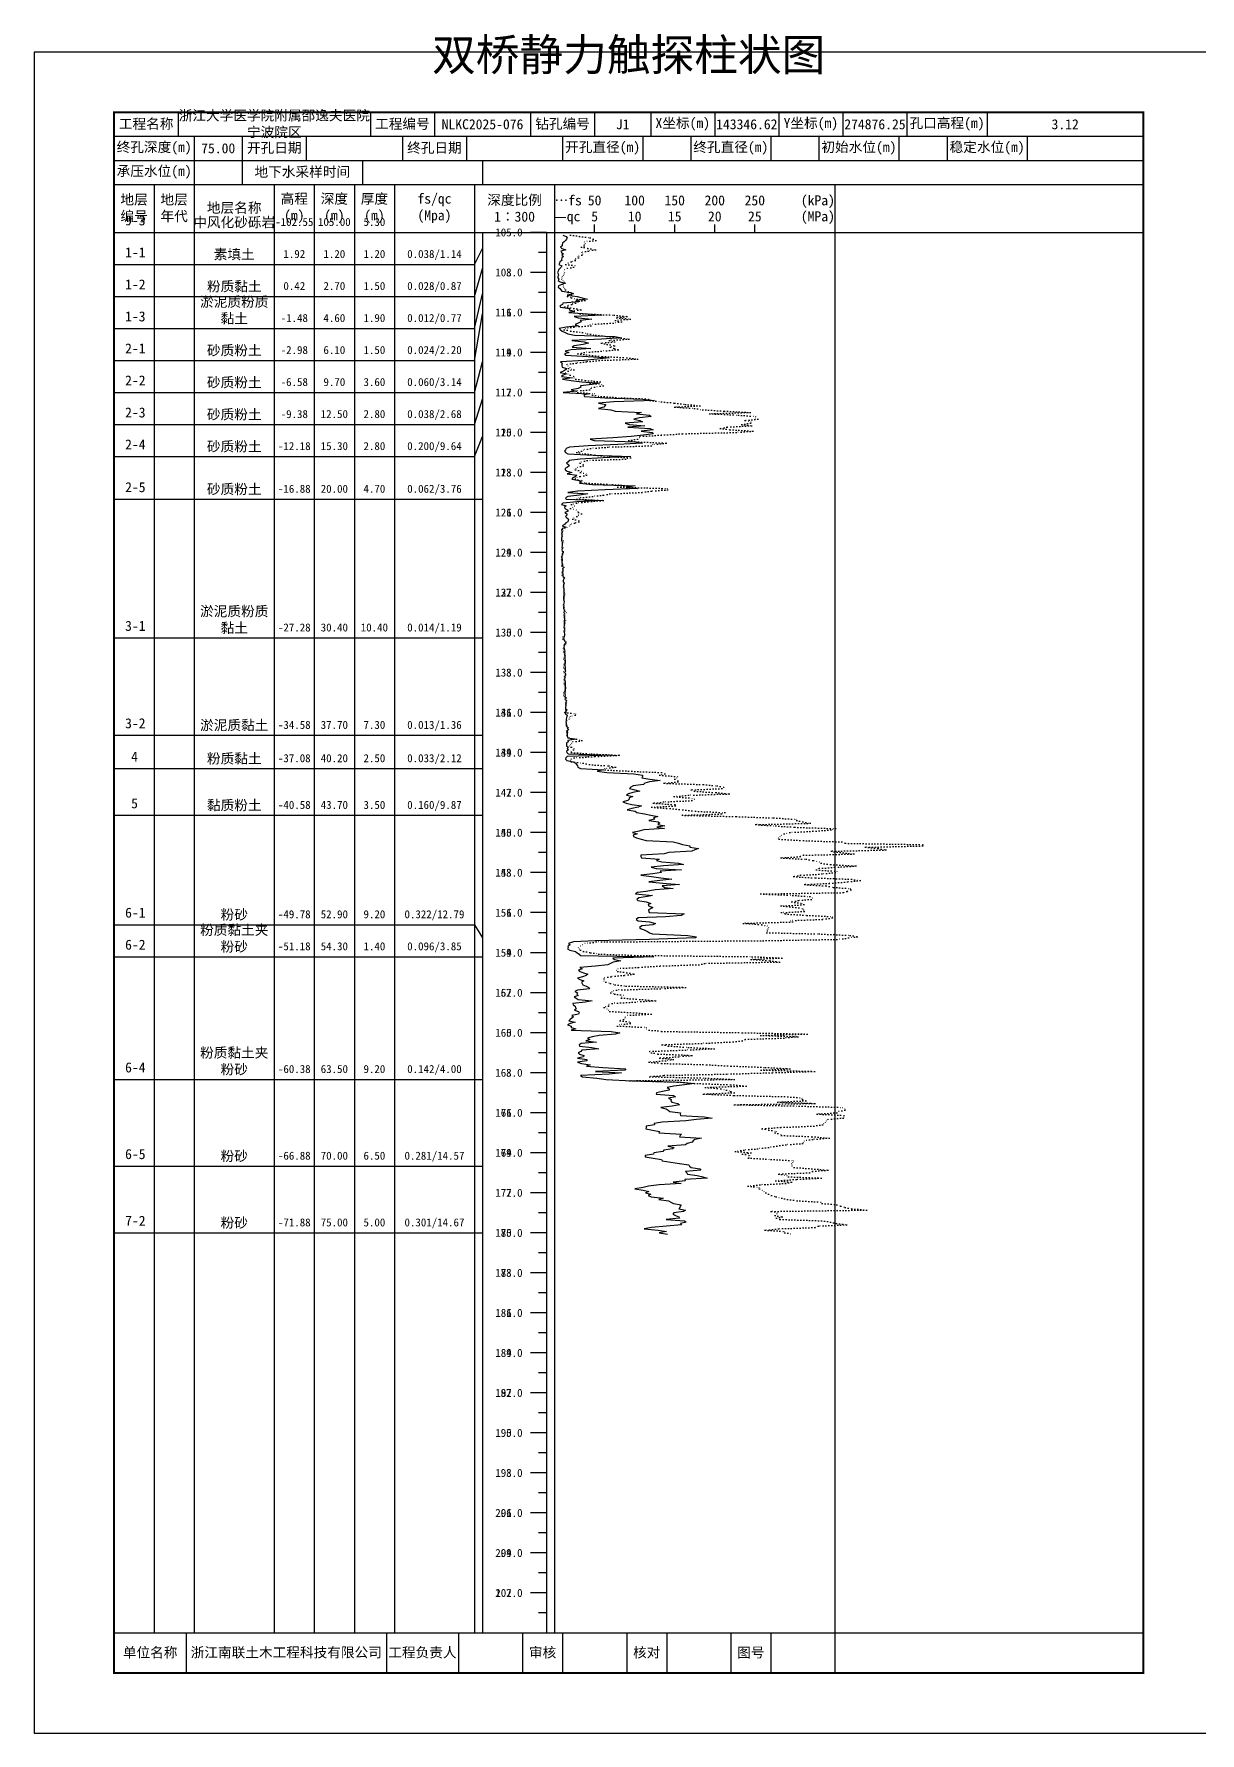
# Model space of a CAD drawing. Extents: x 297 to 65340, y 0 to 425.
# Drawn here: x 297 to 588.2, y 0 to 424.6 of the extents above; entities that cross this region are included whole.
import ezdxf
from ezdxf.enums import TextEntityAlignment as Align

# ---------------------------------------------------------------- set-up
doc = ezdxf.new("R2010")
doc.units = 0
doc.linetypes.add('DOT', pattern=[6.35, 0, -6.35])
doc.layers.add('FRAME', color=7, linetype='CONTINUOUS')
doc.layers.add('STRATUM', color=7, linetype='CONTINUOUS')
doc.styles.add('ST', font='')
doc.styles.get('ST').set_extended_font_data('SimSun')

msp = doc.modelspace()

# ---------------------------------------------------------------- linework, layer by layer
at = {"layer": 'FRAME', "color": 245, "linetype": 'Continuous'}
msp.add_lwpolyline([(297, 0), (594, 0), (594, 420), (297, 420)], close=True, dxfattribs=at)
at = {"layer": 'FRAME', "linetype": 'Continuous', "const_width": 0.5}
msp.add_lwpolyline([(317, 15), (574, 15), (574, 405), (317, 405)], close=True, dxfattribs=at)
at = {"layer": 'FRAME', "color": 0, "linetype": 'Continuous'}
for points in [[(333, 405), (333, 399)], [(381, 405), (381, 399)], [(397, 405), (397, 399)], [(421, 405), (421, 399)], [(437, 405), (437, 399)], [(451, 405), (451, 399)], [(467, 405), (467, 399)], [(483, 405), (483, 399)], [(499, 405), (499, 399)], [(515, 405), (515, 399)], [(535, 405), (535, 399)], [(574, 405), (574, 399)], [(317, 399), (574, 399)], [(337, 399), (337, 393)], [(349, 399), (349, 393)], [(365, 399), (365, 393)], [(389, 399), (389, 393)], [(405, 399), (405, 393)], [(429, 399), (429, 393)], [(449, 399), (449, 393)], [(461, 399), (461, 393)], [(481, 399), (481, 393)], [(493, 399), (493, 393)], [(513, 399), (513, 393)], [(525, 399), (525, 393)], [(545, 399), (545, 393)], [(574, 399), (574, 393)], [(317, 393), (574, 393)], [(337, 393), (337, 387)], [(349, 393), (349, 387)], [(379, 393), (379, 387)], [(409, 393), (409, 387)], [(317, 387), (574, 387)], [(327, 387), (327, 25)], [(337, 387), (337, 25)], [(357, 387), (357, 25)], [(367, 387), (367, 25)], [(377, 387), (377, 25)], [(387, 387), (387, 25)], [(407, 387), (407, 25)], [(427, 387), (427, 25)], [(497, 387), (497, 25)], [(317, 375), (574, 375)], [(409, 375), (409, 25)], [(425, 375), (425, 25)], [(437, 375), (437, 377)], [(447, 375), (447, 377)], [(457, 375), (457, 377)], [(467, 375), (467, 377)], [(477, 375), (477, 377)], [(317, 25), (574, 25)], [(335, 25), (335, 15)], [(385, 25), (385, 15)], [(403, 25), (403, 15)], [(419, 25), (419, 15)], [(429, 25), (429, 15)], [(445, 25), (445, 15)], [(455, 25), (455, 15)], [(471, 25), (471, 15)], [(481, 25), (481, 15)], [(497, 25), (497, 15)]]:
    msp.add_lwpolyline(points, dxfattribs=at)
at = {"layer": 'STRATUM', "linetype": 'Continuous'}
for points in [[(317, 375), (327, 375)], [(327, 375), (337, 375)], [(337, 375), (357, 375)], [(357, 375), (367, 375)], [(367, 375), (377, 375)], [(377, 375), (387, 375)], [(387, 375), (407, 375)], [(407, 375), (409, 375)], [(425, 375), (421, 375)], [(429.02, 374.33), (429.9, 374), (430.1, 373.67), (429.94, 373.33), (429.76, 373), (429.36, 372.67), (428.98, 372.33), (428.92, 372), (428.88, 371.67), (428.5, 371.33), (428.82, 371), (429.8, 370.67), (428.52, 370.33), (428.7, 370), (429.2, 369.67), (428.82, 369.33), (429.22, 369), (428.8, 368.67), (428.74, 368.33), (428.84, 368), (428.32, 367.67), (428.26, 367.33), (428.04, 367), (428.8, 366.67), (428.66, 366.33), (428.3, 366), (427.98, 365.67), (427.88, 365.33), (427.76, 365), (427.92, 364.67), (427.98, 364.33), (427.78, 364), (427.78, 363.67), (428.02, 363.33), (427.86, 363), (428.36, 362.67), (429.74, 362.33), (428.8, 362), (427.96, 361.67), (427.88, 361.33), (428.28, 361), (428.56, 360.67), (428.84, 360.33), (431.02, 360), (431.72, 359.67), (430.1, 359.33), (432.64, 359), (433.86, 358.67), (435.18, 358.33), (432.28, 358), (433.04, 357.67), (429.08, 357.33), (428.94, 357), (428.32, 356.67), (428.5, 356.33), (430.78, 356), (430.6, 355.67), (432, 355.33), (430.52, 355), (435.2, 354.67), (438.76, 354.33), (431.88, 354), (432.88, 353.67), (436.26, 353.33), (433.42, 353), (433.66, 352.67), (432.9, 352.33), (432.16, 352), (432.9, 351.67), (429.86, 351.33), (428.14, 351), (428.46, 350.67), (428.9, 350.33), (429.64, 350), (430.32, 349.67), (432, 349.33), (442.04, 349), (443.68, 348.67), (438.7, 348.33), (431.3, 348), (434.36, 347.67), (435.5, 347.33), (434.1, 347), (431.88, 346.67), (431.38, 346.33), (436.02, 346), (431.14, 345.67), (429.68, 345.33), (430.52, 345), (429.48, 344.67), (429.72, 344.33), (435.38, 344), (440.64, 343.67), (437.64, 343.33), (434.36, 343), (428.5, 342.67), (428.9, 342.33), (428.78, 342), (428.82, 341.67), (428.9, 341.33), (429.98, 341), (429.76, 340.67), (429.22, 340.33), (428.36, 340), (429.94, 339.67), (429.18, 339.33), (428.74, 339), (431.48, 338.67), (429, 338.33), (431.1, 338), (433.8, 337.67), (438.22, 337.33), (436.4, 337), (433.46, 336.67), (433.54, 336.33), (432.86, 336), (431.16, 335.67), (432.58, 335.33), (429.16, 335), (435.36, 334.67), (434.32, 334.33), (434.5, 334), (439.66, 333.67), (449.04, 333.33), (451.92, 333), (441.7, 332.67), (438, 332.33), (439.8, 332), (439.58, 331.67), (439.32, 331.33), (437.98, 331), (441.06, 330.67), (442.12, 330.33), (448.58, 330), (447.46, 329.67), (450.74, 329.33), (451.1, 329), (448.18, 328.67), (446.8, 328.33), (448.28, 328), (448.92, 327.67), (444.64, 327.33), (445.62, 327), (449.54, 326.67), (445.28, 326.33), (450.76, 326), (451.58, 325.67), (448.6, 325.33), (451.36, 325), (451.6, 324.67), (449.1, 324.33), (446.1, 324), (441.56, 323.67), (435.88, 323.33), (436.92, 323), (447.2, 322.67), (448.94, 322.33), (442.76, 322), (435.36, 321.67), (430.76, 321.33), (429.88, 321), (429.72, 320.67), (429.5, 320.33), (429.76, 320), (430.28, 319.67), (436.64, 319.33), (446.06, 319), (439.14, 318.67), (433.36, 318.33), (430.66, 318), (430.36, 317.67), (429.94, 317.33), (430.46, 317), (430.66, 316.67), (430.2, 316.33), (429.64, 316), (429.6, 315.67), (430.12, 315.33), (431.28, 315), (430.16, 314.67), (432.56, 314.33), (432.2, 314), (431.56, 313.67), (431.34, 313.33), (433.14, 313), (433.52, 312.67), (433.24, 312.33), (436.44, 312), (447.12, 311.67), (445.28, 311.33), (447.68, 311), (439.64, 310.67), (432.78, 310.33), (430.32, 310), (435.3, 309.67), (433.26, 309.33), (430.28, 309), (429.7, 308.67), (429.88, 308.33), (438.98, 308), (432.64, 307.67), (429.04, 307.33), (428.76, 307), (429.9, 306.67), (429.44, 306.33), (429.58, 306), (430.1, 305.67), (430.36, 305.33), (429.56, 305), (430.02, 304.67), (430.08, 304.33), (429.72, 304), (430.02, 303.67), (430.46, 303.33), (430.36, 303), (430.34, 302.67), (429.76, 302.33), (429.48, 302), (428.9, 301.67), (429.84, 301.33), (428.96, 301), (428.74, 300.67), (428.8, 300.33), (428.84, 300), (428.76, 299.67), (428.8, 299.33), (428.82, 299), (428.7, 298.67), (428.72, 298.33), (428.76, 298), (428.9, 297.67), (428.92, 297.33), (428.9, 297), (428.88, 296.67), (428.78, 296.33), (428.88, 296), (428.82, 295.67), (428.92, 295.33), (429.18, 295), (428.86, 294.67), (428.9, 294.33), (428.84, 294), (428.78, 293.67), (428.86, 293.33), (428.86, 293), (428.82, 292.67), (428.86, 292.33), (428.94, 292), (428.94, 291.67), (429.1, 291.33), (429.08, 291), (429.06, 290.67), (429.02, 290.33), (429, 290), (429.04, 289.67), (429.04, 289.33), (429.04, 289), (429.52, 288.67), (429.24, 288.33), (429.16, 288), (429.18, 287.67), (429.36, 287.33), (429.24, 287), (429.22, 286.67), (429.26, 286.33), (429.28, 286), (429.3, 285.67), (429.28, 285.33), (429.34, 285), (429.3, 284.67), (429.3, 284.33), (429.24, 284), (429.22, 283.67), (429.26, 283.33), (429.32, 283), (429.4, 282.67), (429.28, 282.33), (429.22, 282), (429.34, 281.67), (429.24, 281.33), (429.26, 281), (429.38, 280.67), (429.42, 280.33), (429.28, 280), (429.4, 279.67), (429.34, 279.33), (429.36, 279), (429.4, 278.67), (429.44, 278.33), (429.42, 278), (429.42, 277.67), (429.38, 277.33), (429.38, 277), (429.42, 276.67), (429.34, 276.33), (429.4, 276), (429.48, 275.67), (429.34, 275.33), (429.36, 275), (429.44, 274.67), (429.5, 274.33), (429.36, 274), (429.32, 273.67), (429.26, 273.33), (429.44, 273), (429.66, 272.67), (429.76, 272.33), (429.4, 272), (429.38, 271.67), (429.3, 271.33), (429.38, 271), (429.44, 270.67), (429.54, 270.33), (429.48, 270), (429.52, 269.67), (429.48, 269.33), (429.54, 269), (429.52, 268.67), (429.58, 268.33), (429.62, 268), (429.64, 267.67), (429.62, 267.33), (429.58, 267), (429.58, 266.67), (429.66, 266.33), (429.6, 266), (429.64, 265.67), (429.7, 265.33), (429.52, 265), (429.74, 264.67), (429.72, 264.33), (429.58, 264), (429.56, 263.67), (429.48, 263.33), (429.58, 263), (429.66, 262.67), (429.66, 262.33), (429.6, 262), (429.64, 261.67), (429.7, 261.33), (429.72, 261), (429.68, 260.67), (429.62, 260.33), (429.58, 260), (429.58, 259.67), (429.64, 259.33), (429.58, 259), (429.92, 258.67), (429.72, 258.33), (429.84, 258), (429.88, 257.67), (429.76, 257.33), (429.84, 257), (429.78, 256.67), (429.76, 256.33), (429.76, 256), (430.12, 255.67), (429.84, 255.33), (429.8, 255), (429.76, 254.67), (430.1, 254.33), (430.04, 254), (429.96, 253.67), (429.92, 253.33), (429.86, 253), (429.8, 252.67), (429.88, 252.33), (429.88, 252), (429.88, 251.67), (430.14, 251.33), (430.32, 251), (430.5, 250.67), (430, 250.33), (430.26, 250), (430.18, 249.67), (430.1, 249.33), (430.1, 249), (430.28, 248.67), (432.36, 248.33), (430.28, 248), (430.42, 247.67), (429.98, 247.33), (429.96, 247), (429.96, 246.67), (430.42, 246.33), (430.18, 246), (430.48, 245.67), (429.98, 245.33), (430.06, 245), (430.4, 244.67), (441.22, 244.33), (430.18, 244), (429.82, 243.67), (429.7, 243.33), (430.08, 243), (431.66, 242.67), (432.26, 242.33), (432.46, 242), (432.7, 241.67), (432.78, 241.33), (433.48, 241), (439.32, 240.67), (437.6, 240.33), (440.04, 240), (446.82, 239.67), (448.96, 239.33), (448.92, 239), (448.82, 238.67), (450.78, 238.33), (453.36, 238), (450.72, 237.67), (449.52, 237.33), (449.16, 237), (446.64, 236.67), (446.06, 236.33), (445.72, 236), (447.02, 235.67), (448.26, 235.33), (446.5, 235), (445.48, 234.67), (444.98, 234.33), (446.52, 234), (445.62, 233.67), (445.66, 233.33), (445.3, 233), (444.02, 232.67), (444.9, 232.33), (446.3, 232), (448.68, 231.67), (447.88, 231.33), (446.26, 231), (445.16, 230.67), (447.14, 230.33), (447.52, 230), (449.44, 229.67), (451, 229.33), (452.76, 229), (451.7, 228.67), (452, 228.33), (450.5, 228), (452.88, 227.67), (453.3, 227.33), (452.82, 227), (454.52, 226.67), (452.56, 226.33), (454.48, 226), (449.26, 225.67), (448.1, 225.33), (446.44, 225), (447.6, 224.67), (446.62, 224.33), (446.68, 224), (447.44, 223.67), (448.62, 223.33), (449.86, 223), (456.62, 222.67), (457.9, 222.33), (458.9, 222), (460.74, 221.67), (460.78, 221.33), (462.9, 221), (461.98, 220.67), (461.24, 220.33), (455.54, 220), (454.38, 219.67), (448.5, 219.33), (448.54, 219), (448.72, 218.67), (453.1, 218.33), (452.44, 218), (453.74, 217.67), (457.96, 217.33), (459.22, 217), (454.22, 216.67), (451.1, 216.33), (452.34, 216), (458.68, 215.67), (453.34, 215.33), (453.7, 215), (451.5, 214.67), (448.5, 214.33), (451.2, 214), (453.52, 213.67), (456.3, 213.33), (453.26, 213), (450.56, 212.67), (454.92, 212.33), (458.18, 212), (453.88, 211.67), (454.56, 211.33), (456.58, 211), (452.1, 210.67), (449.86, 210.33), (447.68, 210), (447.18, 209.67), (451.42, 209.33), (450.22, 209), (448.02, 208.67), (447.52, 208.33), (447.82, 208), (449.9, 207.67), (451.06, 207.33), (450.38, 207), (450.48, 206.67), (451.56, 206.33), (451.14, 206), (450.48, 205.67), (450.54, 205.33), (450.58, 205), (459.32, 204.67), (458.62, 204.33), (454.66, 204), (447.84, 203.67), (447.4, 203.33), (447.88, 203), (450.68, 202.67), (452.22, 202.33), (451.52, 202), (448.78, 201.67), (448.24, 201.33), (448.64, 201), (449.34, 200.67), (450.2, 200.33), (450.74, 200), (451.46, 199.67), (460.3, 199.33), (462.44, 199), (462.18, 198.67), (450.74, 198.33), (437.16, 198), (431.76, 197.67), (430.48, 197.33), (430.9, 197), (430.3, 196.67), (430.4, 196.33), (430.26, 196), (430.8, 195.67), (432.18, 195.33), (432.62, 195), (433.12, 194.67), (433.36, 194.33), (451.74, 194), (441.58, 193.67), (442, 193.33), (443.54, 193), (441.66, 192.67), (441, 192.33), (440.3, 192), (437.22, 191.67), (433.28, 191.33), (433.88, 191), (432.96, 190.67), (433.36, 190.33), (434.22, 190), (435.32, 189.67), (434.88, 189.33), (433.96, 189), (432.7, 188.67), (433.34, 188.33), (434.26, 188), (433.68, 187.67), (433.86, 187.33), (434.06, 187), (434.9, 186.67), (435.52, 186.33), (435.68, 186), (432.7, 185.67), (432.02, 185.33), (432.68, 185), (432.52, 184.67), (432.9, 184.33), (431.92, 184), (432.4, 183.67), (432.88, 183.33), (436.4, 183), (434.6, 182.67), (431.56, 182.33), (431.62, 182), (432.1, 181.67), (432.26, 181.33), (432.36, 181), (431.98, 180.67), (433, 180.33), (433.16, 180), (432.96, 179.67), (431.32, 179.33), (431.74, 179), (431.32, 178.67), (430.9, 178.33), (430.56, 178), (432.1, 177.67), (430.92, 177.33), (430.26, 177), (431.16, 176.67), (431.16, 176.33), (432.32, 176), (431.16, 175.67), (441.1, 175.33), (443.28, 175), (442.22, 174.67), (438.14, 174.33), (436.38, 174), (435.24, 173.67), (435.84, 173.33), (434.82, 173), (437.46, 172.67), (433.6, 172.33), (433.12, 172), (433.24, 171.67), (436.26, 171.33), (438.08, 171), (433.8, 170.67), (433.52, 170.33), (432.9, 170), (433.24, 169.67), (434.32, 169.33), (434.22, 169), (432.72, 168.67), (435.08, 168.33), (435.02, 168), (432.68, 167.67), (433.7, 167.33), (435.88, 167), (434.96, 166.67), (439.08, 166.33), (444.76, 166), (444.54, 165.67), (437.24, 165.33), (443.72, 165), (440.66, 164.67), (433.46, 164.33), (433.96, 164), (437.56, 163.67), (439.92, 163.33), (446.26, 163), (458.68, 162.67), (461.94, 162.33), (459.42, 162), (456.8, 161.67), (455.1, 161.33), (455.58, 161), (455.6, 160.67), (453.96, 160.33), (452.48, 160), (452.36, 159.67), (456.66, 159.33), (457.2, 159), (455.44, 158.67), (456.08, 158.33), (456.06, 158), (456.24, 157.67), (457.8, 157.33), (458.16, 157), (456.38, 156.67), (453.56, 156.33), (454.9, 156), (455.34, 155.67), (455.8, 155.33), (458.4, 155), (458.32, 154.67), (458.42, 154.33), (464.38, 154), (466.38, 153.67), (462.46, 153.33), (459.76, 153), (453.88, 152.67), (451.88, 152.33), (451.92, 152), (449.88, 151.67), (449.84, 151.33), (449.82, 151), (451.42, 150.67), (453.2, 150.33), (453.06, 150), (458.66, 149.67), (458.36, 149.33), (458.2, 149), (463.7, 148.67), (461.98, 148.33), (461.62, 148), (461.32, 147.67), (460.08, 147.33), (459.68, 147), (455.28, 146.67), (456.82, 146.33), (456.46, 146), (454.26, 145.67), (454.06, 145.33), (451.74, 145), (451.7, 144.67), (449.62, 144.33), (449.6, 144), (451.62, 143.67), (453.7, 143.33), (453.84, 143), (456.02, 142.67), (458.22, 142.33), (460.52, 142), (460.66, 141.67), (461.1, 141.33), (463.26, 141), (463.48, 140.67), (459.7, 140.33), (460.02, 140), (460.18, 139.67), (462.64, 139.33), (464, 139), (465.06, 138.67), (459.56, 138.33), (459.6, 138), (456.6, 137.67), (458.6, 137.33), (453.1, 137), (450.46, 136.67), (449.12, 136.33), (447.06, 136), (449.08, 135.67), (450.5, 135.33), (449.72, 135), (451.02, 134.67), (450.34, 134.33), (451.08, 134), (454.1, 133.67), (453.04, 133.33), (455.42, 133), (456.02, 132.67), (456.7, 132.33), (458.6, 132), (458.36, 131.67), (458.28, 131.33), (458.04, 131), (459.68, 130.67), (459.16, 130.33), (456.76, 130), (456.52, 129.67), (457.18, 129.33), (458.02, 129), (458.2, 128.67), (454.86, 128.33), (459.42, 128), (459.88, 127.67), (458.46, 127.33), (458.7, 127), (454.96, 126.67), (451.16, 126.33), (449.4, 126), (452.9, 125.67), (454.96, 125.33), (453.08, 125), (455.16, 124.67)], [(407, 367), (409, 371)], [(425, 370), (423, 370)], [(425, 370), (423, 370)], [(317, 367), (327, 367)], [(327, 367), (337, 367)], [(337, 367), (357, 367)], [(357, 367), (367, 367)], [(367, 367), (377, 367)], [(377, 367), (387, 367)], [(387, 367), (407, 367)], [(407, 359), (409, 366)], [(425, 365), (421, 365)], [(425, 365), (421, 365)], [(317, 359), (327, 359)], [(327, 359), (337, 359)], [(337, 359), (357, 359)], [(357, 359), (367, 359)], [(367, 359), (377, 359)], [(377, 359), (387, 359)], [(387, 359), (407, 359)], [(407, 351), (409, 359.67)], [(425, 360), (423, 360)], [(425, 360), (423, 360)], [(407, 343), (409, 354.67)], [(425, 355), (421, 355)], [(425, 355), (421, 355)], [(317, 351), (327, 351)], [(327, 351), (337, 351)], [(337, 351), (357, 351)], [(357, 351), (367, 351)], [(367, 351), (377, 351)], [(377, 351), (387, 351)], [(387, 351), (407, 351)], [(425, 350), (423, 350)], [(425, 350), (423, 350)], [(425, 345), (421, 345)], [(425, 345), (421, 345)], [(317, 343), (327, 343)], [(327, 343), (337, 343)], [(337, 343), (357, 343)], [(357, 343), (367, 343)], [(367, 343), (377, 343)], [(377, 343), (387, 343)], [(387, 343), (407, 343)], [(407, 335), (409, 342.67)], [(425, 340), (423, 340)], [(425, 340), (423, 340)], [(317, 335), (327, 335)], [(327, 335), (337, 335)], [(337, 335), (357, 335)], [(357, 335), (367, 335)], [(367, 335), (377, 335)], [(377, 335), (387, 335)], [(387, 335), (407, 335)], [(407, 327), (409, 333.33)], [(425, 335), (421, 335)], [(425, 335), (421, 335)], [(317, 327), (327, 327)], [(327, 327), (337, 327)], [(337, 327), (357, 327)], [(357, 327), (367, 327)], [(367, 327), (377, 327)], [(377, 327), (387, 327)], [(387, 327), (407, 327)], [(425, 330), (423, 330)], [(425, 330), (423, 330)], [(407, 319), (409, 324)], [(425, 325), (421, 325)], [(425, 325), (421, 325)], [(317, 319), (327, 319)], [(327, 319), (337, 319)], [(337, 319), (357, 319)], [(357, 319), (367, 319)], [(367, 319), (377, 319)], [(377, 319), (387, 319)], [(387, 319), (407, 319)], [(425, 320), (423, 320)], [(425, 320), (423, 320)], [(425, 315), (421, 315)], [(425, 315), (421, 315)], [(425, 310), (423, 310)], [(425, 310), (423, 310)], [(317, 308.33), (327, 308.33)], [(327, 308.33), (337, 308.33)], [(337, 308.33), (357, 308.33)], [(357, 308.33), (367, 308.33)], [(367, 308.33), (377, 308.33)], [(377, 308.33), (387, 308.33)], [(387, 308.33), (407, 308.33)], [(407, 308.33), (409, 308.33)], [(425, 305), (421, 305)], [(425, 305), (421, 305)], [(425, 300), (423, 300)], [(425, 300), (423, 300)], [(425, 295), (421, 295)], [(425, 295), (421, 295)], [(425, 290), (423, 290)], [(425, 290), (423, 290)], [(425, 285), (421, 285)], [(425, 285), (421, 285)], [(425, 280), (423, 280)], [(425, 280), (423, 280)], [(317, 273.67), (327, 273.67)], [(327, 273.67), (337, 273.67)], [(337, 273.67), (357, 273.67)], [(357, 273.67), (367, 273.67)], [(367, 273.67), (377, 273.67)], [(377, 273.67), (387, 273.67)], [(387, 273.67), (407, 273.67)], [(407, 273.67), (409, 273.67)], [(425, 275), (421, 275)], [(425, 275), (421, 275)], [(425, 270), (423, 270)], [(425, 270), (423, 270)], [(425, 265), (421, 265)], [(425, 265), (421, 265)], [(425, 260), (423, 260)], [(425, 260), (423, 260)], [(425, 255), (421, 255)], [(425, 255), (421, 255)], [(317, 249.33), (327, 249.33)], [(327, 249.33), (337, 249.33)], [(337, 249.33), (357, 249.33)], [(357, 249.33), (367, 249.33)], [(367, 249.33), (377, 249.33)], [(377, 249.33), (387, 249.33)], [(387, 249.33), (407, 249.33)], [(407, 249.33), (409, 249.33)], [(425, 250), (423, 250)], [(425, 250), (423, 250)], [(425, 245), (421, 245)], [(425, 245), (421, 245)], [(317, 241), (327, 241)], [(327, 241), (337, 241)], [(337, 241), (357, 241)], [(357, 241), (367, 241)], [(367, 241), (377, 241)], [(377, 241), (387, 241)], [(387, 241), (407, 241)], [(407, 241), (409, 241)], [(425, 240), (423, 240)], [(425, 240), (423, 240)], [(425, 235), (421, 235)], [(425, 235), (421, 235)], [(317, 229.33), (327, 229.33)], [(327, 229.33), (337, 229.33)], [(337, 229.33), (357, 229.33)], [(357, 229.33), (367, 229.33)], [(367, 229.33), (377, 229.33)], [(377, 229.33), (387, 229.33)], [(387, 229.33), (407, 229.33)], [(407, 229.33), (409, 229.33)], [(425, 230), (423, 230)], [(425, 230), (423, 230)], [(425, 225), (421, 225)], [(425, 225), (421, 225)], [(425, 220), (423, 220)], [(425, 220), (423, 220)], [(425, 215), (421, 215)], [(425, 215), (421, 215)], [(425, 210), (423, 210)], [(425, 210), (423, 210)], [(425, 205), (421, 205)], [(425, 205), (421, 205)], [(317, 202), (327, 202)], [(327, 202), (337, 202)], [(337, 202), (357, 202)], [(357, 202), (367, 202)], [(367, 202), (377, 202)], [(377, 202), (387, 202)], [(387, 202), (407, 202)], [(407, 202), (409, 198.67)], [(425, 200), (423, 200)], [(425, 200), (423, 200)], [(317, 194), (327, 194)], [(327, 194), (337, 194)], [(337, 194), (357, 194)], [(357, 194), (367, 194)], [(367, 194), (377, 194)], [(377, 194), (387, 194)], [(387, 194), (407, 194)], [(407, 194), (409, 194)], [(425, 195), (421, 195)], [(425, 195), (421, 195)], [(425, 190), (423, 190)], [(425, 190), (423, 190)], [(425, 185), (421, 185)], [(425, 185), (421, 185)], [(425, 180), (423, 180)], [(425, 180), (423, 180)], [(425, 175), (421, 175)], [(425, 175), (421, 175)], [(425, 170), (423, 170)], [(425, 170), (423, 170)], [(317, 163.33), (327, 163.33)], [(327, 163.33), (337, 163.33)], [(337, 163.33), (357, 163.33)], [(357, 163.33), (367, 163.33)], [(367, 163.33), (377, 163.33)], [(377, 163.33), (387, 163.33)], [(387, 163.33), (407, 163.33)], [(407, 163.33), (409, 163.33)], [(425, 165), (421, 165)], [(425, 165), (421, 165)], [(425, 160), (423, 160)], [(425, 160), (423, 160)], [(425, 155), (421, 155)], [(425, 155), (421, 155)], [(425, 150), (423, 150)], [(425, 150), (423, 150)], [(425, 145), (421, 145)], [(425, 145), (421, 145)], [(317, 141.67), (327, 141.67)], [(327, 141.67), (337, 141.67)], [(337, 141.67), (357, 141.67)], [(357, 141.67), (367, 141.67)], [(367, 141.67), (377, 141.67)], [(377, 141.67), (387, 141.67)], [(387, 141.67), (407, 141.67)], [(407, 141.67), (409, 141.67)], [(425, 140), (423, 140)], [(425, 140), (423, 140)], [(425, 135), (421, 135)], [(425, 135), (421, 135)], [(425, 130), (423, 130)], [(425, 130), (423, 130)], [(317, 125), (327, 125)], [(327, 125), (337, 125)], [(337, 125), (357, 125)], [(357, 125), (367, 125)], [(367, 125), (377, 125)], [(377, 125), (387, 125)], [(387, 125), (407, 125)], [(407, 125), (409, 125)], [(425, 125), (421, 125)], [(425, 125), (421, 125)], [(425, 120), (423, 120)], [(425, 120), (423, 120)], [(425, 115), (421, 115)], [(425, 115), (421, 115)], [(425, 110), (423, 110)], [(425, 110), (423, 110)], [(425, 105), (421, 105)], [(425, 105), (421, 105)], [(425, 100), (423, 100)], [(425, 100), (423, 100)], [(425, 95), (421, 95)], [(425, 95), (421, 95)], [(425, 90), (423, 90)], [(425, 90), (423, 90)], [(425, 85), (421, 85)], [(425, 85), (421, 85)], [(425, 80), (423, 80)], [(425, 80), (423, 80)], [(425, 75), (421, 75)], [(425, 75), (421, 75)], [(425, 70), (423, 70)], [(425, 70), (423, 70)], [(425, 65), (421, 65)], [(425, 65), (421, 65)], [(425, 60), (423, 60)], [(425, 60), (423, 60)], [(425, 55), (421, 55)], [(425, 55), (421, 55)], [(425, 50), (423, 50)], [(425, 50), (423, 50)], [(425, 45), (421, 45)], [(425, 45), (421, 45)], [(425, 40), (423, 40)], [(425, 40), (423, 40)], [(425, 35), (421, 35)], [(425, 35), (421, 35)], [(425, 30), (423, 30)], [(425, 30), (423, 30)]]:
    msp.add_lwpolyline(points, dxfattribs=at)
at = {"layer": 'STRATUM', "linetype": 'DOT', "ltscale": 0.1}
msp.add_lwpolyline([(430.98, 374.33), (433.24, 374), (435.88, 373.67), (436.64, 373.33), (437.3, 373), (434.38, 372.67), (434.66, 372.33), (434.42, 372), (434.38, 371.67), (433.68, 371.33), (435.34, 371), (437.2, 370.67), (435.42, 370.33), (433.68, 370), (434, 369.67), (433.84, 369.33), (432.84, 369), (432.94, 368.67), (432.16, 368.33), (432.14, 368), (431.14, 367.67), (430.38, 367.33), (429.84, 367), (432.1, 366.67), (431.74, 366.33), (430.18, 366), (429.58, 365.67), (429.1, 365.33), (429.52, 365), (429.32, 364.67), (429.24, 364.33), (428.9, 364), (428.86, 363.67), (428.74, 363.33), (429.06, 363), (429.42, 362.67), (429.18, 362.33), (428.94, 362), (429.16, 361.67), (429.24, 361.33), (429.48, 361), (429.72, 360.67), (430.42, 360.33), (430.36, 360), (431.62, 359.67), (431.2, 359.33), (430.24, 359), (431.26, 358.67), (432.6, 358.33), (434.56, 358), (431.46, 357.67), (432.22, 357.33), (431.2, 357), (430.28, 356.67), (429.5, 356.33), (431.84, 356), (433.52, 355.67), (431.86, 355.33), (431.18, 355), (433.36, 354.67), (441.86, 354.33), (445.02, 354), (442.52, 353.67), (445.84, 353.33), (442.18, 353), (443.68, 352.67), (441.62, 352.33), (435.84, 352), (436.08, 351.67), (431.8, 351.33), (429.7, 351), (429.42, 350.67), (431.06, 350.33), (433.98, 350), (435.22, 349.67), (437.32, 349.33), (440.18, 349), (442.92, 348.67), (445.58, 348.33), (440.72, 348), (441.96, 347.67), (438.72, 347.33), (440.16, 347), (441.94, 346.67), (440.94, 346.33), (441.92, 346), (442.9, 345.67), (438.64, 345.33), (434.42, 345), (432.8, 344.67), (435.74, 344.33), (438.96, 344), (445.04, 343.67), (447.68, 343.33), (438.1, 343), (434.92, 342.67), (432.4, 342.33), (430, 342), (430.32, 341.67), (430.84, 341.33), (430.48, 341), (431.82, 340.67), (430.42, 340.33), (429.76, 340), (430.34, 339.67), (430.92, 339.33), (431.86, 339), (431.8, 338.67), (432.32, 338.33), (434.72, 338), (438.4, 337.67), (435.88, 337.33), (438.74, 337), (439.1, 336.67), (436.96, 336.33), (436.04, 336), (435.72, 335.67), (432.36, 335.33), (432.82, 335), (437.06, 334.67), (436.46, 334.33), (438.64, 334), (443.72, 333.67), (450.56, 333.33), (450.86, 333), (453.72, 332.67), (457.04, 332.33), (459.66, 332), (463.28, 331.67), (457, 331.33), (461.96, 331), (464, 330.67), (469.46, 330.33), (475.8, 330), (465.74, 329.67), (472.9, 329.33), (477.14, 329), (477.12, 328.67), (477.74, 328.33), (474.62, 328), (476.04, 327.67), (475.94, 327.33), (473.72, 327), (476.16, 326.67), (470.04, 326.33), (468.4, 326), (470.84, 325.67), (476.54, 325.33), (472.32, 325), (458.88, 324.67), (453.62, 324.33), (448.16, 324), (448.32, 323.67), (447.7, 323.33), (445.5, 323), (447.24, 322.67), (454.88, 322.33), (451.54, 322), (451.08, 321.67), (440.32, 321.33), (435.94, 321), (434.22, 320.67), (433.72, 320.33), (432.52, 320), (434.62, 319.67), (437.16, 319.33), (440.68, 319), (445.96, 318.67), (444.7, 318.33), (435.16, 318), (433.72, 317.67), (433.4, 317.33), (434.18, 317), (434.16, 316.67), (432.7, 316.33), (432.36, 316), (432.22, 315.67), (433.68, 315.33), (433.46, 315), (434.82, 314.67), (435, 314.33), (433.32, 314), (432.18, 313.67), (432.12, 313.33), (433.84, 313), (433.7, 312.67), (434.9, 312.33), (441.46, 312), (445.78, 311.67), (442.8, 311.33), (455.12, 311), (455.22, 310.67), (451.12, 310.33), (448.76, 310), (440.82, 309.67), (439.16, 309.33), (436.44, 309), (433.16, 308.67), (432.56, 308.33), (439.12, 308), (435.28, 307.67), (432.46, 307.33), (431.24, 307), (431.98, 306.67), (431.52, 306.33), (430.98, 306), (432.38, 305.67), (432.78, 305.33), (432.98, 305), (433.68, 304.67), (432.94, 304.33), (432.56, 304), (431.86, 303.67), (431.54, 303.33), (433.06, 303), (433.06, 302.67), (431.94, 302.33), (430.94, 302), (430.7, 301.67), (430.1, 301.33), (429.6, 301), (429.14, 300.67), (428.96, 300.33), (428.9, 300), (428.96, 299.67), (428.94, 299.33), (428.88, 299), (428.82, 298.67), (428.82, 298.33), (429.14, 298), (429.28, 297.67), (429.02, 297.33), (428.92, 297), (428.92, 296.67), (429.06, 296.33), (429, 296), (428.8, 295.67), (429.1, 295.33), (429.16, 295), (429.16, 294.67), (428.86, 294.33), (428.68, 294), (428.7, 293.67), (428.68, 293.33), (428.78, 293), (428.72, 292.67), (428.84, 292.33), (428.78, 292), (428.8, 291.67), (429.48, 291.33), (428.98, 291), (428.96, 290.67), (428.9, 290.33), (428.82, 290), (428.82, 289.67), (428.78, 289.33), (429.1, 289), (429.42, 288.67), (429.26, 288.33), (429.08, 288), (429.16, 287.67), (429.44, 287.33), (429.36, 287), (429.18, 286.67), (429.16, 286.33), (429.2, 286), (429.26, 285.67), (429.32, 285.33), (429.36, 285), (429.58, 284.67), (429.54, 284.33), (429.44, 284), (429.4, 283.67), (429.32, 283.33), (429.24, 283), (429.42, 282.67), (429.32, 282.33), (429.16, 282), (429.1, 281.67), (429.42, 281.33), (429.28, 281), (429.46, 280.67), (429.68, 280.33), (429.96, 280), (429.58, 279.67), (429.48, 279.33), (429.48, 279), (429.56, 278.67), (429.56, 278.33), (429.7, 278), (429.7, 277.67), (429.58, 277.33), (429.52, 277), (429.46, 276.67), (429.5, 276.33), (429.5, 276), (429.54, 275.67), (429.5, 275.33), (429.42, 275), (429.62, 274.67), (429.46, 274.33), (429.1, 274), (429.02, 273.67), (428.96, 273.33), (429.42, 273), (429.94, 272.67), (429.84, 272.33), (429.84, 272), (429.38, 271.67), (429.26, 271.33), (429.16, 271), (429.18, 270.67), (429.2, 270.33), (429.26, 270), (429.4, 269.67), (429.72, 269.33), (429.58, 269), (429.26, 268.67), (429.2, 268.33), (429.52, 268), (429.48, 267.67), (429.36, 267.33), (429.36, 267), (429.28, 266.67), (429.26, 266.33), (429.28, 266), (429.5, 265.67), (429.2, 265.33), (429.28, 265), (429.6, 264.67), (429.64, 264.33), (429.42, 264), (429.4, 263.67), (429.28, 263.33), (429.42, 263), (429.4, 262.67), (429.3, 262.33), (429.36, 262), (429.42, 261.67), (429.54, 261.33), (429.56, 261), (429.5, 260.67), (429.48, 260.33), (429.28, 260), (429.2, 259.67), (429.24, 259.33), (429.36, 259), (429.48, 258.67), (429.52, 258.33), (429.96, 258), (430.02, 257.67), (429.96, 257.33), (429.7, 257), (429.74, 256.67), (429.7, 256.33), (429.76, 256), (429.76, 255.67), (429.72, 255.33), (429.58, 255), (432.26, 254.67), (432.12, 254.33), (430.9, 254), (430.78, 253.67), (430.6, 253.33), (430.1, 253), (429.88, 252.67), (429.82, 252.33), (429.94, 252), (430.12, 251.67), (430.42, 251.33), (430.18, 251), (430.24, 250.67), (430.18, 250.33), (429.96, 250), (430.02, 249.67), (430, 249.33), (430.24, 249), (430.52, 248.67), (432.46, 248.33), (433.84, 248), (431.52, 247.67), (431.32, 247.33), (431.06, 247), (430.64, 246.67), (431.18, 246.33), (431.84, 246), (431.76, 245.67), (431.1, 245.33), (431.24, 245), (436.18, 244.67), (443.14, 244.33), (436.96, 244), (431.86, 243.67), (431.1, 243.33), (430.92, 243), (431.24, 242.67), (434.14, 242.33), (435.7, 242), (440.56, 241.67), (442.24, 241.33), (439.44, 241), (439.62, 240.67), (446.28, 240.33), (453.72, 240), (454.54, 239.67), (453.3, 239.33), (457.74, 239), (457.56, 238.67), (457, 238.33), (457.76, 238), (457.74, 237.67), (454.4, 237.33), (464.18, 237), (467.62, 236.67), (469.36, 236.33), (468.76, 236), (461.2, 235.67), (461.94, 235.33), (467.32, 235), (470.58, 234.67), (460.44, 234.33), (456.84, 234), (460.52, 233.67), (461.9, 233.33), (461.28, 233), (454.18, 232.67), (451.72, 232.33), (457.12, 232), (457.1, 231.67), (451.3, 231.33), (455.9, 231), (459.06, 230.67), (462.2, 230.33), (469.52, 230), (468.58, 229.67), (458.9, 229.33), (472.46, 229), (481.76, 228.67), (487.24, 228.33), (487.46, 228), (488.98, 227.67), (490.84, 227.33), (477.26, 227), (482.24, 226.67), (487.02, 226.33), (497.18, 226), (495.98, 225.67), (491.5, 225.33), (485.74, 225), (484.32, 224.67), (483.66, 224.33), (483.32, 224), (482.86, 223.67), (483.12, 223.33), (489.14, 223), (498.7, 222.67), (499.66, 222.33), (518.96, 222), (518.86, 221.67), (504.66, 221.33), (507.8, 221), (509.7, 220.67), (496.12, 220.33), (498.32, 220), (501.7, 219.67), (489.14, 219.33), (488.3, 219), (483.54, 218.67), (489.84, 218.33), (491.68, 218), (493.06, 217.67), (493.58, 217.33), (496.02, 217), (502.26, 216.67), (496.86, 216.33), (492.92, 216), (492.42, 215.67), (497.52, 215.33), (497.08, 215), (493.74, 214.67), (488.44, 214.33), (486.74, 214), (492.26, 213.67), (501.16, 213.33), (503.32, 213), (500.12, 212.67), (495.58, 212.33), (489.46, 212), (494.84, 211.67), (496.72, 211.33), (500.8, 211), (500.94, 210.67), (500, 210.33), (499.06, 210), (478.48, 209.67), (486.48, 209.33), (490.76, 209), (491.42, 208.67), (491.06, 208.33), (487.86, 208), (486.26, 207.67), (488.72, 207.33), (489.24, 207), (483.54, 206.67), (487.28, 206.33), (488.94, 206), (489.14, 205.67), (489.32, 205.33), (483.64, 205), (484.62, 204.67), (490.04, 204.33), (496.48, 204), (496.28, 203.67), (493.82, 203.33), (485.9, 203), (486.4, 202.67), (474.18, 202.33), (478.74, 202), (480.12, 201.67), (480.5, 201.33), (480.3, 201), (480.12, 200.67), (480.06, 200.33), (480.04, 200), (493.04, 199.67), (500.84, 199.33), (502.58, 199), (500.4, 198.67), (497.5, 198.33), (479.12, 198), (437.38, 197.67), (434.64, 197.33), (434.08, 197), (433.52, 196.67), (432.92, 196.33), (433.16, 196), (433.44, 195.67), (434.22, 195.33), (436.04, 195), (438.02, 194.67), (447.06, 194.33), (476.34, 194), (483.76, 193.67), (476.06, 193.33), (480.8, 193), (483.2, 192.67), (464.46, 192.33), (463.02, 192), (453.26, 191.67), (447.9, 191.33), (442.84, 191), (442.4, 190.67), (442.76, 190.33), (445.04, 190), (446.8, 189.67), (444.32, 189.33), (441.02, 189), (439.3, 188.67), (439.3, 188.33), (439.28, 188), (439.8, 187.67), (440.94, 187.33), (442.14, 187), (444.88, 186.67), (459.72, 186.33), (453.38, 186), (442.48, 185.67), (441.34, 185.33), (441.04, 185), (442.02, 184.67), (444.2, 184.33), (443.72, 184), (443.7, 183.67), (448.26, 183.33), (452.18, 183), (447.14, 182.67), (441.34, 182.33), (440.5, 182), (440.46, 181.67), (439.4, 181.33), (440.06, 181), (440.5, 180.67), (440.8, 180.33), (446.7, 180), (451.08, 179.67), (445.18, 179.33), (444.6, 179), (444.66, 178.67), (444.2, 178.33), (443.38, 178), (445.88, 177.67), (445.88, 177.33), (443.18, 177), (442.74, 176.67), (449.86, 176.33), (449.98, 176), (450.62, 175.67), (453.82, 175.33), (473.96, 175), (490.08, 174.67), (478.46, 174.33), (487.72, 174), (484.26, 173.67), (474.6, 173.33), (473.8, 173), (470.78, 172.67), (463.66, 172.33), (453.86, 172), (455.44, 171.67), (460.4, 171.33), (466.86, 171), (459.66, 170.67), (450.58, 170.33), (451.18, 170), (452.86, 169.67), (461.28, 169.33), (457.96, 169), (453.28, 168.67), (456.64, 168.33), (454.68, 168), (450.58, 167.67), (453.76, 167.33), (465, 167), (471.12, 166.67), (479.66, 166.33), (485.78, 166), (478.56, 165.67), (491.9, 165.33), (481.34, 165), (469.92, 164.67), (454.08, 164.33), (450.82, 164), (464.72, 163.67), (471.86, 163.33), (445.76, 163), (457.82, 162.67), (461.92, 162.33), (471.04, 162), (474.8, 161.67), (464.66, 161.33), (468.54, 161), (469.9, 160.67), (471.04, 160.33), (471.86, 160), (464.2, 159.67), (471.9, 159.33), (485.26, 159), (488.76, 158.67), (488.94, 158.33), (489.76, 158), (482.76, 157.67), (492, 157.33), (471.96, 157), (488.08, 156.67), (498.9, 156.33), (499.54, 156), (499.46, 155.67), (497.94, 155.33), (497.44, 155), (492.56, 154.67), (499.34, 154.33), (499.24, 154), (499.1, 153.67), (495.14, 153.33), (494.84, 153), (494.6, 152.67), (494.26, 152.33), (493.94, 152), (491.7, 151.67), (483.42, 151.33), (478.86, 151), (480.52, 150.67), (482.4, 150.33), (482.04, 150), (483.48, 149.67), (483.7, 149.33), (491.32, 149), (495.54, 148.67), (491.4, 148.33), (489.34, 148), (489.1, 147.67), (488.94, 147.33), (484.72, 147), (482.5, 146.67), (480.38, 146.33), (477.7, 146), (474.24, 145.67), (472.14, 145.33), (476.04, 145), (473.94, 144.67), (475.7, 144.33), (475.52, 144), (475.38, 143.67), (481.08, 143.33), (486.72, 143), (486.44, 142.67), (486.2, 142.33), (486.22, 142), (486.24, 141.67), (486.84, 141.33), (491.24, 141), (495.2, 140.67), (491.38, 140.33), (490.62, 140), (482.96, 139.67), (484.96, 139.33), (485.42, 139), (493.58, 138.67), (487.32, 138.33), (482.24, 138), (486.16, 137.67), (484.68, 137.33), (478.22, 137), (475.32, 136.67), (478.02, 136.33), (478.14, 136), (478.86, 135.67), (479.24, 135.33), (479.78, 135), (480.44, 134.67), (481.16, 134.33), (482.3, 134), (483.72, 133.67), (485.2, 133.33), (487.54, 133), (493.48, 132.67), (493.84, 132.33), (497.5, 132), (498.52, 131.67), (499.6, 131.33), (501.24, 131), (504.9, 130.67), (481.1, 130.33), (482.52, 130), (482.6, 129.67), (482.06, 129.33), (483.86, 129), (482.42, 128.67), (483.34, 128.33), (493.66, 128), (495.9, 127.67), (497.42, 127.33), (499.9, 127), (492.8, 126.67), (491.98, 126.33), (482.88, 126), (479.62, 125.67), (484.22, 125.33), (484.48, 125), (486.48, 124.67)], dxfattribs=at)

# ---------------------------------------------------------------- texts
at = {"layer": 'FRAME', "style": 'ST'}
msp.add_text('双桥静力触探柱状图', height=8, dxfattribs=at).set_placement((445.5, 413), align=Align.BOTTOM_CENTER)
for s, p in [('…fs', (427, 383)), ('—qc', (427, 379))]:
    msp.add_text(s, height=2.5, dxfattribs=at).set_placement(p, align=Align.MIDDLE_LEFT)
for s, p in [('50', (437, 383)), ('100', (447, 383)), ('150', (457, 383)), ('200', (467, 383)), ('250', (477, 383)), ('5', (437, 379)), ('10', (447, 379)), ('15', (457, 379)), ('20', (467, 379)), ('25', (477, 379))]:
    msp.add_text(s, height=2.5, dxfattribs=at).set_placement(p, align=Align.MIDDLE_CENTER)
for s, p in [('(kPa)', (497, 383)), ('(MPa)', (497, 379))]:
    msp.add_text(s, height=2.5, dxfattribs=at).set_placement(p, align=Align.MIDDLE_RIGHT)
at = {"layer": 'FRAME', "char_height": 2.5, "attachment_point": 5, "style": 'ST'}
for s, insert, width in [('工程名称', (325, 402), 16), ('浙江大学医学院附属邵逸夫医院宁波院区', (357, 402), 48), ('工程编号', (389, 402), 16), ('钻孔编号', (429, 402), 16), ('X坐标(m)', (459, 402), 16), ('Y坐标(m)', (491, 402), 16), ('孔口高程(m)', (525, 402), 20), ('NLKC2025-076', (409, 402), 24), ('J1', (444, 402), 14), ('143346.62', (475, 402), 16), ('274876.25', (507, 402), 16), ('3.12', (554.5, 402), 39), ('终孔深度(m)', (327, 396), 20), ('75.00', (343, 396), 12), ('开孔日期', (357, 396), 16), ('终孔日期', (397, 396), 16), ('开孔直径(m)', (439, 396), 20), ('终孔直径(m)', (471, 396), 20), ('初始水位(m)', (503, 396), 20), ('稳定水位(m)', (535, 396), 20), ('承压水位(m)', (327, 390), 20), ('地下水采样时间', (364, 390), 30), ('地层编号', (322, 381), 10), ('地层年代', (332, 381), 10), ('地层名称', (347, 381), 20), ('高程\\P(m)', (362, 381), 10), ('深度\\P(m)', (372, 381), 10), ('厚度\\P(m)', (382, 381), 10), ('fs/qc\\P(Mpa)', (397, 381), 20), ('深度比例\\P1∶300', (417, 381), 20), ('单位名称', (326, 20), 18), ('浙江南联土木工程科技有限公司', (360, 20), 50), ('工程负责人', (394, 20), 18), ('审核', (424, 20), 10), ('核对', (450, 20), 10), ('图号', (476, 20), 10)]:
    msp.add_mtext(s, dxfattribs=dict(at, insert=insert, width=width))
at = {"layer": 'STRATUM', "style": 'ST'}
for s, p in [('9-3', (319.75, 378)), ('1-1', (319.75, 370)), ('1-2', (319.75, 362)), ('1-3', (319.75, 354)), ('2-1', (319.75, 346)), ('2-2', (319.75, 338)), ('2-3', (319.75, 330)), ('2-4', (319.75, 322)), ('2-5', (319.75, 311.33)), ('3-1', (319.75, 276.67)), ('3-2', (319.75, 252.33)), ('4', (321.25, 244)), ('5', (321.25, 232.33)), ('6-1', (319.75, 205)), ('6-2', (319.75, 197)), ('6-4', (319.75, 166.33)), ('6-5', (319.75, 144.67)), ('7-2', (319.75, 128))]:
    msp.add_text(s, height=2.5, dxfattribs=at).set_placement(p, align=Align.MIDDLE_LEFT)
for s, p in [('-102.55', (362, 376)), ('105.00', (372, 376)), ('5.30', (382, 376)), ('1.92', (362, 368)), ('1.20', (372, 368)), ('1.20', (382, 368)), ('0.038/1.14', (397, 368)), ('0.42', (362, 360)), ('2.70', (372, 360)), ('1.50', (382, 360)), ('0.028/0.87', (397, 360)), ('-1.48', (362, 352)), ('4.60', (372, 352)), ('1.90', (382, 352)), ('0.012/0.77', (397, 352)), ('-2.98', (362, 344)), ('6.10', (372, 344)), ('1.50', (382, 344)), ('0.024/2.20', (397, 344)), ('-6.58', (362, 336)), ('9.70', (372, 336)), ('3.60', (382, 336)), ('0.060/3.14', (397, 336)), ('-9.38', (362, 328)), ('12.50', (372, 328)), ('2.80', (382, 328)), ('0.038/2.68', (397, 328)), ('0.200/9.64', (397, 320)), ('-12.18', (362, 320)), ('15.30', (372, 320)), ('2.80', (382, 320)), ('-16.88', (362, 309.33)), ('20.00', (372, 309.33)), ('4.70', (382, 309.33)), ('0.062/3.76', (397, 309.33)), ('-27.28', (362, 274.67)), ('30.40', (372, 274.67)), ('10.40', (382, 274.67)), ('0.014/1.19', (397, 274.67)), ('-34.58', (362, 250.33)), ('37.70', (372, 250.33)), ('7.30', (382, 250.33)), ('0.013/1.36', (397, 250.33)), ('-37.08', (362, 242)), ('40.20', (372, 242)), ('2.50', (382, 242)), ('0.033/2.12', (397, 242)), ('-40.58', (362, 230.33)), ('43.70', (372, 230.33)), ('3.50', (382, 230.33)), ('0.160/9.87', (397, 230.33)), ('-49.78', (362, 203)), ('52.90', (372, 203)), ('9.20', (382, 203)), ('0.322/12.79', (397, 203)), ('-51.18', (362, 195)), ('54.30', (372, 195)), ('1.40', (382, 195)), ('0.096/3.85', (397, 195)), ('-60.38', (362, 164.33)), ('63.50', (372, 164.33)), ('9.20', (382, 164.33)), ('0.142/4.00', (397, 164.33)), ('-66.88', (362, 142.67)), ('70.00', (372, 142.67)), ('6.50', (382, 142.67)), ('0.281/14.57', (397, 142.67)), ('-71.88', (362, 126)), ('75.00', (372, 126)), ('5.00', (382, 126)), ('0.301/14.67', (397, 126))]:
    msp.add_text(s, height=2, dxfattribs=at).set_placement(p, align=Align.BOTTOM_CENTER)
for s, p in [('105.0', (419, 375)), ('108.0', (419, 365)), ('3.0', (419, 365)), ('111.0', (419, 355)), ('6.0', (419, 355)), ('114.0', (419, 345)), ('9.0', (419, 345)), ('117.0', (419, 335)), ('12.0', (419, 335)), ('120.0', (419, 325)), ('15.0', (419, 325)), ('123.0', (419, 315)), ('18.0', (419, 315)), ('126.0', (419, 305)), ('21.0', (419, 305)), ('129.0', (419, 295)), ('24.0', (419, 295)), ('132.0', (419, 285)), ('27.0', (419, 285)), ('135.0', (419, 275)), ('30.0', (419, 275)), ('138.0', (419, 265)), ('33.0', (419, 265)), ('141.0', (419, 255)), ('36.0', (419, 255)), ('144.0', (419, 245)), ('39.0', (419, 245)), ('147.0', (419, 235)), ('42.0', (419, 235)), ('150.0', (419, 225)), ('45.0', (419, 225)), ('153.0', (419, 215)), ('48.0', (419, 215)), ('156.0', (419, 205)), ('51.0', (419, 205)), ('159.0', (419, 195)), ('54.0', (419, 195)), ('162.0', (419, 185)), ('57.0', (419, 185)), ('165.0', (419, 175)), ('60.0', (419, 175)), ('168.0', (419, 165)), ('63.0', (419, 165)), ('171.0', (419, 155)), ('66.0', (419, 155)), ('174.0', (419, 145)), ('69.0', (419, 145)), ('177.0', (419, 135)), ('72.0', (419, 135)), ('180.0', (419, 125)), ('75.0', (419, 125)), ('183.0', (419, 115)), ('78.0', (419, 115)), ('186.0', (419, 105)), ('81.0', (419, 105)), ('189.0', (419, 95)), ('84.0', (419, 95)), ('192.0', (419, 85)), ('87.0', (419, 85)), ('195.0', (419, 75)), ('90.0', (419, 75)), ('198.0', (419, 65)), ('93.0', (419, 65)), ('201.0', (419, 55)), ('96.0', (419, 55)), ('204.0', (419, 45)), ('99.0', (419, 45)), ('207.0', (419, 35)), ('102.0', (419, 35))]:
    msp.add_text(s, height=2, dxfattribs=at).set_placement(p, align=Align.MIDDLE_RIGHT)
at = {"layer": 'STRATUM', "char_height": 2.5, "width": 20, "attachment_point": 8, "style": 'ST'}
for s, insert in [('中风化砂砾岩', (347, 376)), ('素填土', (347, 368)), ('粉质黏土', (347, 360)), ('淤泥质粉质黏土', (347, 352)), ('砂质粉土', (347, 344)), ('砂质粉土', (347, 336)), ('砂质粉土', (347, 328)), ('砂质粉土', (347, 320)), ('砂质粉土', (347, 309.33)), ('淤泥质粉质黏土', (347, 274.67)), ('淤泥质黏土', (347, 250.33)), ('粉质黏土', (347, 242)), ('黏质粉土', (347, 230.33)), ('粉砂', (347, 203)), ('粉质黏土夹粉砂', (347, 195)), ('粉质黏土夹粉砂', (347, 164.33)), ('粉砂', (347, 142.67)), ('粉砂', (347, 126))]:
    msp.add_mtext(s, dxfattribs=dict(at, insert=insert))

doc.saveas('drawing.dxf')
